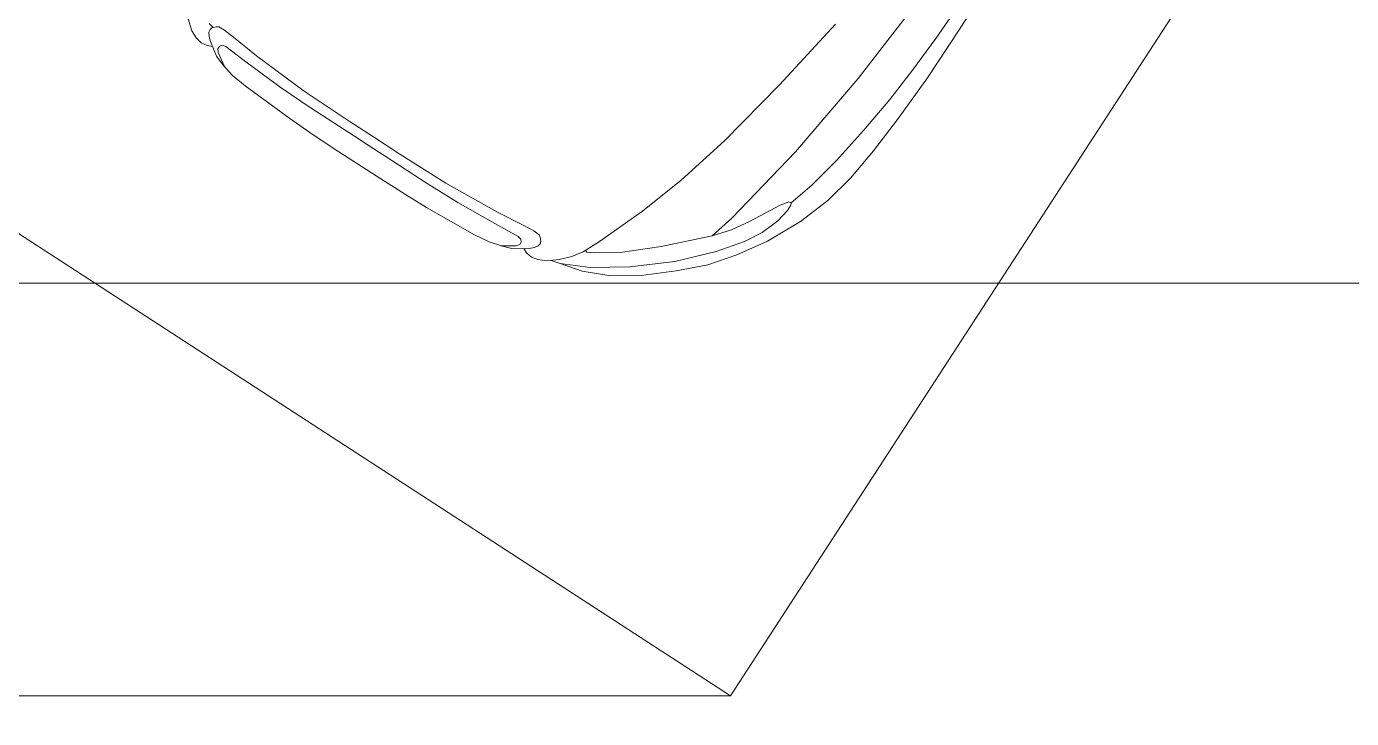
# Model space of a CAD drawing. Header units: millimetres. Extents: x 48966 to 155647, y -43515 to 30475.
# Drawn here: x 119419 to 122166, y 18614 to 20050 of the extents above; entities that cross this region are included whole.
import ezdxf

# ---------------------------------------------------------------- set-up
doc = ezdxf.new("R2010")
doc.units = ezdxf.units.MM
doc.linetypes.add('Осевые', pattern=[6350, 1270, -952.5, 3175, -952.5])
for name, color, linetype, lineweight in [('Линии-1', 7, 'Continuous', 9), ('Оси-2', 7, 'Осевые', 9), ('Парковка', 7, 'Continuous', 9), ('Стены-1', 7, 'Continuous', 18), ('Фундамент несущей конструкции', 7, 'Continuous', 9), ('Фундамент несущей конструкции-1', 7, 'Continuous', 18), ('Элементы узлов', 7, 'Continuous', 9)]:
    doc.layers.add(name, color=color, linetype=linetype, lineweight=lineweight)

# ---------------------------------------------------------------- blocks, each defined once
blk = doc.blocks.new('Стена наружная на отм_-10_450 - Стена наружная на отм_-10_450-507337-План -1-го этажа на отм_ -10_350')
at = {"layer": 'Фундамент несущей конструкции-1'}
for centre, start, end in [((116848.5, 7599), 37.28093, 77.21527), ((116931.1, 7013.9), 39.72953, 78.29093)]:
    blk.add_arc(centre, 18185, start, end, dxfattribs=at)
blk = doc.blocks.new('Парковка_одиночная - Средний класс 5300х2500мм-8483981-План -1-го этажа на отм_ -10_350')
at = {"layer": 'Парковка'}
for p in [(2500, 0), (0, -5300)]:
    blk.add_line(p, (2500, -5300), dxfattribs=at)
at = {"layer": 'Элементы узлов'}
for p, q in [((2144.8, -3882.6), (2144.4, -3794.2)), ((2144.8, -3882.6), (2144.4, -3794.2)), ((2144.8, -3882.6), (2144.4, -3794.2)), ((2114.1, -3924.6), (2116.2, -3850.1)), ((2114.1, -3924.6), (2116.2, -3850.1)), ((2114.1, -3924.6), (2116.2, -3850.1)), ((2040.3, -3892.5), (2024.2, -4081.6)), ((2040.3, -3892.5), (2024.2, -4081.6)), ((2040.3, -3892.5), (2024.2, -4081.6)), ((2144.1, -4002), (2144.8, -3882.6)), ((2144.1, -4002), (2144.8, -3882.6)), ((2144.1, -4002), (2144.8, -3882.6)), ((2109.5, -4005.4), (2114.1, -3924.6)), ((2109.5, -4005.4), (2114.1, -3924.6)), ((2109.5, -4005.4), (2114.1, -3924.6)), ((2102.9, -4082.6), (2109.5, -4005.4)), ((2102.9, -4082.6), (2109.5, -4005.4)), ((2102.9, -4082.6), (2109.5, -4005.4)), ((2139.2, -4108.5), (2144.1, -4002)), ((2139.2, -4108.5), (2144.1, -4002)), ((2139.2, -4108.5), (2144.1, -4002)), ((1894.4, -4181.4), (1923.3, -4012.9)), ((1894.4, -4181.4), (1923.3, -4012.9)), ((1894.4, -4181.4), (1923.3, -4012.9)), ((2024.2, -4081.6), (1998.1, -4280.2)), ((2024.2, -4081.6), (1998.1, -4280.2)), ((2024.2, -4081.6), (1998.1, -4280.2)), ((2092.5, -4166.1), (2102.9, -4082.6)), ((2092.5, -4166.1), (2102.9, -4082.6)), ((2092.5, -4166.1), (2102.9, -4082.6)), ((2132.6, -4189.9), (2139.2, -4108.5)), ((2132.6, -4189.9), (2139.2, -4108.5)), ((2132.6, -4189.9), (2139.2, -4108.5)), ((2079.7, -4248.8), (2092.5, -4166.1)), ((2079.7, -4248.8), (2092.5, -4166.1)), ((2079.7, -4248.8), (2092.5, -4166.1)), ((1862.3, -4341.2), (1894.4, -4181.4)), ((1862.3, -4341.2), (1894.4, -4181.4)), ((1862.3, -4341.2), (1894.4, -4181.4)), ((2123.5, -4263.4), (2132.6, -4189.9)), ((2123.5, -4263.4), (2132.6, -4189.9)), ((2123.5, -4263.4), (2132.6, -4189.9)), ((2064.2, -4319.7), (2079.7, -4248.8)), ((2064.2, -4319.7), (2079.7, -4248.8)), ((2064.2, -4319.7), (2079.7, -4248.8)), ((1998.1, -4280.2), (1962.5, -4467.3)), ((1998.1, -4280.2), (1962.5, -4467.3)), ((1998.1, -4280.2), (1962.5, -4467.3)), ((2109.3, -4328.1), (2123.5, -4263.4)), ((2109.3, -4328.1), (2123.5, -4263.4)), ((2109.3, -4328.1), (2123.5, -4263.4)), ((1831.5, -4458.3), (1862.3, -4341.2)), ((1831.5, -4458.3), (1862.3, -4341.2)), ((1831.5, -4458.3), (1862.3, -4341.2)), ((2048.1, -4373.6), (2064.2, -4319.7)), ((2048.1, -4373.6), (2064.2, -4319.7)), ((2048.1, -4373.6), (2064.2, -4319.7)), ((2085.3, -4395.6), (2109.3, -4328.1)), ((2085.3, -4395.6), (2109.3, -4328.1)), ((2085.3, -4395.6), (2109.3, -4328.1)), ((2032, -4390.1), (1997.1, -4453.4)), ((2032, -4390.1), (1997.1, -4453.4)), ((2032, -4390.1), (1997.1, -4453.4)), ((2043.4, -4374.4), (2032, -4390.1)), ((2043.4, -4374.4), (2032, -4390.1)), ((2043.4, -4374.4), (2032, -4390.1)), ((2048.1, -4373.6), (2043.4, -4374.4)), ((2048.1, -4373.6), (2043.4, -4374.4)), ((2048.1, -4373.6), (2043.4, -4374.4)), ((2045.4, -4420), (2050.5, -4390.9)), ((2045.4, -4420), (2050.5, -4390.9)), ((2045.4, -4420), (2050.5, -4390.9)), ((2050.5, -4378.4), (2048.1, -4373.6)), ((2050.5, -4378.4), (2048.1, -4373.6)), ((2050.5, -4378.4), (2048.1, -4373.6)), ((2050.5, -4390.9), (2050.5, -4378.4)), ((2050.5, -4390.9), (2050.5, -4378.4)), ((2050.5, -4390.9), (2050.5, -4378.4)), ((2050.5, -4467), (2085.3, -4395.6)), ((2050.5, -4467), (2085.3, -4395.6)), ((2050.5, -4467), (2085.3, -4395.6)), ((2031.3, -4458.1), (2045.4, -4420)), ((2031.3, -4458.1), (2045.4, -4420)), ((2031.3, -4458.1), (2045.4, -4420)), ((1799.1, -4555.9), (1831.5, -4458.3)), ((1799.1, -4555.9), (1831.5, -4458.3)), ((1799.1, -4555.9), (1831.5, -4458.3)), ((1962.5, -4467.3), (1947.9, -4520.2)), ((1962.5, -4467.3), (1947.9, -4520.2)), ((1962.5, -4467.3), (1947.9, -4520.2)), ((1997.1, -4453.4), (1975.1, -4488)), ((1997.1, -4453.4), (1975.1, -4488)), ((1997.1, -4453.4), (1975.1, -4488)), ((2010.9, -4493.9), (2031.3, -4458.1)), ((2010.9, -4493.9), (2031.3, -4458.1)), ((2010.9, -4493.9), (2031.3, -4458.1)), ((2012.6, -4525.4), (2050.5, -4467)), ((2012.6, -4525.4), (2050.5, -4467)), ((2012.6, -4525.4), (2050.5, -4467)), ((1975.1, -4488), (1947.9, -4520.2)), ((1975.1, -4488), (1947.9, -4520.2)), ((1975.1, -4488), (1947.9, -4520.2)), ((1972.4, -4543), (2010.9, -4493.9)), ((1972.4, -4543), (2010.9, -4493.9)), ((1972.4, -4543), (2010.9, -4493.9)), ((1947.9, -4520.2), (1871.9, -4596.6)), ((1947.9, -4520.2), (1871.9, -4596.6)), ((1947.9, -4520.2), (1871.9, -4596.6)), ((1973.5, -4575.2), (2012.6, -4525.4)), ((1973.5, -4575.2), (2012.6, -4525.4)), ((1973.5, -4575.2), (2012.6, -4525.4)), ((1758.9, -4657.4), (1799.1, -4555.9)), ((1758.9, -4657.4), (1799.1, -4555.9)), ((1758.9, -4657.4), (1799.1, -4555.9)), ((1912.5, -4607.1), (1972.4, -4543)), ((1912.5, -4607.1), (1972.4, -4543)), ((1912.5, -4607.1), (1972.4, -4543)), ((1925.2, -4622.1), (1973.5, -4575.2)), ((1925.2, -4622.1), (1973.5, -4575.2)), ((1925.2, -4622.1), (1973.5, -4575.2)), ((1871.9, -4596.6), (1807.2, -4653)), ((1871.9, -4596.6), (1807.2, -4653)), ((1871.9, -4596.6), (1807.2, -4653)), ((1839.8, -4667.2), (1912.5, -4607.1)), ((1839.8, -4667.2), (1912.5, -4607.1)), ((1839.8, -4667.2), (1912.5, -4607.1)), ((1869.4, -4669.5), (1925.2, -4622.1)), ((1869.4, -4669.5), (1925.2, -4622.1)), ((1869.4, -4669.5), (1925.2, -4622.1)), ((1742.1, -4693.5), (1758.9, -4657.4)), ((1742.1, -4693.5), (1758.9, -4657.4)), ((1742.1, -4693.5), (1758.9, -4657.4)), ((1807.2, -4653), (1762, -4683.1)), ((1807.2, -4653), (1762, -4683.1)), ((1807.2, -4653), (1762, -4683.1)), ((1771.9, -4712.8), (1839.8, -4667.2)), ((1771.9, -4712.8), (1839.8, -4667.2)), ((1771.9, -4712.8), (1839.8, -4667.2)), ((1817, -4704.3), (1869.4, -4669.5)), ((1817, -4704.3), (1869.4, -4669.5)), ((1817, -4704.3), (1869.4, -4669.5)), ((1727.8, -4714.7), (1742.1, -4693.5)), ((1727.8, -4714.7), (1742.1, -4693.5)), ((1727.8, -4714.7), (1742.1, -4693.5)), ((1748.9, -4690.1), (1744.2, -4689.1)), ((1748.9, -4690.1), (1744.2, -4689.1)), ((1748.9, -4690.1), (1744.2, -4689.1)), ((1762, -4683.1), (1748.9, -4690.1)), ((1762, -4683.1), (1748.9, -4690.1)), ((1762, -4683.1), (1748.9, -4690.1)), ((833.8, -4719.1), (845.3, -4721.4)), ((833.8, -4719.1), (845.3, -4721.4)), ((833.8, -4719.1), (845.3, -4721.4)), ((843.2, -4723.6), (841.8, -4728.4)), ((843.2, -4723.6), (841.8, -4728.4)), ((843.2, -4723.6), (841.8, -4728.4)), ((849.6, -4716.8), (843.2, -4723.6)), ((849.6, -4716.8), (843.2, -4723.6)), ((849.6, -4716.8), (843.2, -4723.6)), ((854.2, -4713.8), (849.6, -4716.8)), ((854.2, -4713.8), (849.6, -4716.8)), ((854.2, -4713.8), (849.6, -4716.8)), ((867.5, -4713.2), (854.2, -4713.8)), ((867.5, -4713.2), (854.2, -4713.8)), ((867.5, -4713.2), (854.2, -4713.8)), ((891.2, -4715.1), (867.5, -4713.2)), ((891.2, -4715.1), (867.5, -4713.2)), ((891.2, -4715.1), (867.5, -4713.2)), ((951.9, -4721.6), (891.2, -4715.1)), ((951.9, -4721.6), (891.2, -4715.1)), ((951.9, -4721.6), (891.2, -4715.1)), ((1074.8, -4729.3), (951.9, -4721.6)), ((1074.8, -4729.3), (951.9, -4721.6)), ((1074.8, -4729.3), (951.9, -4721.6)), ((1548.1, -4721.6), (1425.2, -4729.3)), ((1548.1, -4721.6), (1425.2, -4729.3)), ((1548.1, -4721.6), (1425.2, -4729.3)), ((1608.8, -4715.1), (1548.1, -4721.6)), ((1608.8, -4715.1), (1548.1, -4721.6)), ((1608.8, -4715.1), (1548.1, -4721.6)), ((1632.5, -4713.2), (1608.8, -4715.1)), ((1632.5, -4713.2), (1608.8, -4715.1)), ((1632.5, -4713.2), (1608.8, -4715.1)), ((1645.8, -4713.8), (1632.5, -4713.2)), ((1645.8, -4713.8), (1632.5, -4713.2)), ((1645.8, -4713.8), (1632.5, -4713.2)), ((1650.4, -4716.8), (1645.8, -4713.8)), ((1650.4, -4716.8), (1645.8, -4713.8)), ((1650.4, -4716.8), (1645.8, -4713.8)), ((1656.8, -4723.6), (1650.4, -4716.8)), ((1656.8, -4723.6), (1650.4, -4716.8)), ((1656.8, -4723.6), (1650.4, -4716.8)), ((1658.2, -4728.4), (1656.8, -4723.6)), ((1658.2, -4728.4), (1656.8, -4723.6)), ((1658.2, -4728.4), (1656.8, -4723.6)), ((1708.6, -4734.3), (1727.8, -4714.7)), ((1708.6, -4734.3), (1727.8, -4714.7)), ((1708.6, -4734.3), (1727.8, -4714.7)), ((1715.4, -4740.3), (1771.9, -4712.8)), ((1715.4, -4740.3), (1771.9, -4712.8)), ((1715.4, -4740.3), (1771.9, -4712.8)), ((1762, -4728.3), (1817, -4704.3)), ((1762, -4728.3), (1817, -4704.3)), ((1762, -4728.3), (1817, -4704.3)), ((811.5, -4751.1), (791.4, -4734.3)), ((811.5, -4751.1), (791.4, -4734.3)), ((811.5, -4751.1), (791.4, -4734.3)), ((828.3, -4758.7), (811.5, -4751.1)), ((828.3, -4758.7), (811.5, -4751.1)), ((828.3, -4758.7), (811.5, -4751.1)), ((841.8, -4728.4), (842.9, -4734.4)), ((841.8, -4728.4), (842.9, -4734.4)), ((841.8, -4728.4), (842.9, -4734.4)), ((842.9, -4734.4), (847.8, -4741.6)), ((842.9, -4734.4), (847.8, -4741.6)), ((842.9, -4734.4), (847.8, -4741.6)), ((847.8, -4741.6), (855.8, -4748.7)), ((847.8, -4741.6), (855.8, -4748.7)), ((847.8, -4741.6), (855.8, -4748.7)), ((855.8, -4748.7), (883.2, -4767.4)), ((855.8, -4748.7), (883.2, -4767.4)), ((855.8, -4748.7), (883.2, -4767.4)), ((876.4, -4752.6), (877.4, -4746.3)), ((876.4, -4752.6), (877.4, -4746.3)), ((876.4, -4752.6), (877.4, -4746.3)), ((882.1, -4759.3), (876.4, -4752.6)), ((882.1, -4759.3), (876.4, -4752.6)), ((882.1, -4759.3), (876.4, -4752.6)), ((877.4, -4746.3), (880.8, -4741.9)), ((877.4, -4746.3), (880.8, -4741.9)), ((877.4, -4746.3), (880.8, -4741.9)), ((880.8, -4741.9), (888.6, -4740.3)), ((880.8, -4741.9), (888.6, -4740.3)), ((880.8, -4741.9), (888.6, -4740.3)), ((888.6, -4740.3), (943.7, -4744.5)), ((888.6, -4740.3), (943.7, -4744.5)), ((888.6, -4740.3), (943.7, -4744.5)), ((943.7, -4744.5), (1031.6, -4749.5)), ((943.7, -4744.5), (1031.6, -4749.5)), ((943.7, -4744.5), (1031.6, -4749.5)), ((1031.6, -4749.5), (1106.4, -4751.3)), ((1031.6, -4749.5), (1106.4, -4751.3)), ((1031.6, -4749.5), (1106.4, -4751.3)), ((1187.2, -4730.5), (1074.8, -4729.3)), ((1187.2, -4730.5), (1074.8, -4729.3)), ((1187.2, -4730.5), (1074.8, -4729.3)), ((1106.4, -4751.3), (1213.4, -4750.8)), ((1106.4, -4751.3), (1213.4, -4750.8)), ((1106.4, -4751.3), (1213.4, -4750.8)), ((1250, -4730.5), (1187.2, -4730.5)), ((1250, -4730.5), (1187.2, -4730.5)), ((1250, -4730.5), (1187.2, -4730.5)), ((1213.4, -4750.8), (1250, -4750.8)), ((1213.4, -4750.8), (1250, -4750.8)), ((1213.4, -4750.8), (1250, -4750.8)), ((1312.8, -4730.5), (1250, -4730.5)), ((1312.8, -4730.5), (1250, -4730.5)), ((1312.8, -4730.5), (1250, -4730.5)), ((1250, -4750.8), (1286.6, -4750.8)), ((1250, -4750.8), (1286.6, -4750.8)), ((1250, -4750.8), (1286.6, -4750.8)), ((1286.6, -4750.8), (1393.6, -4751.3)), ((1286.6, -4750.8), (1393.6, -4751.3)), ((1286.6, -4750.8), (1393.6, -4751.3)), ((1425.2, -4729.3), (1312.8, -4730.5)), ((1425.2, -4729.3), (1312.8, -4730.5)), ((1425.2, -4729.3), (1312.8, -4730.5)), ((1393.6, -4751.3), (1468.4, -4749.5)), ((1393.6, -4751.3), (1468.4, -4749.5)), ((1393.6, -4751.3), (1468.4, -4749.5)), ((1468.4, -4749.5), (1556.3, -4744.5)), ((1468.4, -4749.5), (1556.3, -4744.5)), ((1468.4, -4749.5), (1556.3, -4744.5)), ((1556.3, -4744.5), (1611.4, -4740.3)), ((1556.3, -4744.5), (1611.4, -4740.3)), ((1556.3, -4744.5), (1611.4, -4740.3)), ((1611.4, -4740.3), (1619.2, -4741.9)), ((1611.4, -4740.3), (1619.2, -4741.9)), ((1611.4, -4740.3), (1619.2, -4741.9)), ((1616.8, -4767.4), (1644.2, -4748.7)), ((1616.8, -4767.4), (1644.2, -4748.7)), ((1616.8, -4767.4), (1644.2, -4748.7)), ((1623.6, -4752.6), (1617.9, -4759.3)), ((1623.6, -4752.6), (1617.9, -4759.3)), ((1623.6, -4752.6), (1617.9, -4759.3)), ((1619.2, -4741.9), (1622.6, -4746.3)), ((1619.2, -4741.9), (1622.6, -4746.3)), ((1619.2, -4741.9), (1622.6, -4746.3)), ((1622.6, -4746.3), (1623.6, -4752.6)), ((1622.6, -4746.3), (1623.6, -4752.6)), ((1622.6, -4746.3), (1623.6, -4752.6)), ((1644.2, -4748.7), (1652.2, -4741.6)), ((1644.2, -4748.7), (1652.2, -4741.6)), ((1644.2, -4748.7), (1652.2, -4741.6)), ((1652.2, -4741.6), (1657.1, -4734.4)), ((1652.2, -4741.6), (1657.1, -4734.4)), ((1652.2, -4741.6), (1657.1, -4734.4)), ((1657.1, -4734.4), (1658.2, -4728.4)), ((1657.1, -4734.4), (1658.2, -4728.4)), ((1657.1, -4734.4), (1658.2, -4728.4)), ((1671.7, -4758.7), (1688.5, -4751.1)), ((1671.7, -4758.7), (1688.5, -4751.1)), ((1671.7, -4758.7), (1688.5, -4751.1)), ((1688.5, -4751.1), (1708.6, -4734.3)), ((1688.5, -4751.1), (1708.6, -4734.3)), ((1688.5, -4751.1), (1708.6, -4734.3)), ((1696.1, -4744.7), (1715.4, -4740.3)), ((1696.1, -4744.7), (1715.4, -4740.3)), ((1696.1, -4744.7), (1715.4, -4740.3)), ((1715.4, -4740.3), (1762, -4728.3)), ((1715.4, -4740.3), (1762, -4728.3)), ((1715.4, -4740.3), (1762, -4728.3)), ((841.6, -4761.4), (828.3, -4758.7)), ((841.6, -4761.4), (828.3, -4758.7)), ((841.6, -4761.4), (828.3, -4758.7)), ((855, -4759.7), (841.6, -4761.4)), ((855, -4759.7), (841.6, -4761.4)), ((855, -4759.7), (841.6, -4761.4)), ((865.3, -4755.2), (855, -4759.7)), ((865.3, -4755.2), (855, -4759.7)), ((865.3, -4755.2), (855, -4759.7)), ((908.3, -4776.4), (882.1, -4759.3)), ((908.3, -4776.4), (882.1, -4759.3)), ((908.3, -4776.4), (882.1, -4759.3)), ((883.2, -4767.4), (904.8, -4775.5)), ((883.2, -4767.4), (904.8, -4775.5)), ((883.2, -4767.4), (904.8, -4775.5)), ((904.8, -4775.5), (932.9, -4782.9)), ((904.8, -4775.5), (932.9, -4782.9)), ((904.8, -4775.5), (932.9, -4782.9)), ((1567.1, -4782.9), (1595.2, -4775.5)), ((1567.1, -4782.9), (1595.2, -4775.5)), ((1567.1, -4782.9), (1595.2, -4775.5)), ((1617.9, -4759.3), (1591.7, -4776.4)), ((1617.9, -4759.3), (1591.7, -4776.4)), ((1617.9, -4759.3), (1591.7, -4776.4)), ((1595.2, -4775.5), (1616.8, -4767.4)), ((1595.2, -4775.5), (1616.8, -4767.4)), ((1595.2, -4775.5), (1616.8, -4767.4)), ((1634.7, -4755.2), (1645, -4759.7)), ((1634.7, -4755.2), (1645, -4759.7)), ((1634.7, -4755.2), (1645, -4759.7)), ((1645, -4759.7), (1658.4, -4761.4)), ((1645, -4759.7), (1658.4, -4761.4)), ((1645, -4759.7), (1658.4, -4761.4)), ((1658.4, -4761.4), (1671.7, -4758.7)), ((1658.4, -4761.4), (1671.7, -4758.7)), ((1658.4, -4761.4), (1671.7, -4758.7)), ((932.9, -4782.9), (966.4, -4786.8)), ((932.9, -4782.9), (966.4, -4786.8)), ((932.9, -4782.9), (966.4, -4786.8)), ((966.4, -4786.8), (1080.9, -4793.4)), ((966.4, -4786.8), (1080.9, -4793.4)), ((966.4, -4786.8), (1080.9, -4793.4)), ((1080.9, -4793.4), (1131.9, -4795.1)), ((1080.9, -4793.4), (1131.9, -4795.1)), ((1080.9, -4793.4), (1131.9, -4795.1)), ((1131.9, -4795.1), (1192.4, -4795.6)), ((1131.9, -4795.1), (1192.4, -4795.6)), ((1131.9, -4795.1), (1192.4, -4795.6)), ((1192.4, -4795.6), (1250, -4795.6)), ((1192.4, -4795.6), (1250, -4795.6)), ((1192.4, -4795.6), (1250, -4795.6)), ((1250, -4795.6), (1307.6, -4795.6)), ((1250, -4795.6), (1307.6, -4795.6)), ((1250, -4795.6), (1307.6, -4795.6)), ((1307.6, -4795.6), (1368.1, -4795.1)), ((1307.6, -4795.6), (1368.1, -4795.1)), ((1307.6, -4795.6), (1368.1, -4795.1)), ((1368.1, -4795.1), (1419.1, -4793.4)), ((1368.1, -4795.1), (1419.1, -4793.4)), ((1368.1, -4795.1), (1419.1, -4793.4)), ((1419.1, -4793.4), (1533.6, -4786.8)), ((1419.1, -4793.4), (1533.6, -4786.8)), ((1419.1, -4793.4), (1533.6, -4786.8)), ((1533.6, -4786.8), (1567.1, -4782.9)), ((1533.6, -4786.8), (1567.1, -4782.9)), ((1533.6, -4786.8), (1567.1, -4782.9))]:
    blk.add_line(p, q, dxfattribs=at)

msp = doc.modelspace()

# ---------------------------------------------------------------- linework, layer by layer
at = {"layer": 'Линии-1'}
msp.add_line((120878.7, 18661.1), (117778.7, 18661.1), dxfattribs=at)
at = {"layer": 'Оси-2'}
msp.add_line((150171.6, 19517.1), (50565.6, 19517.1), dxfattribs=at)
at = {"layer": 'Стены-1'}
msp.add_arc((116931.1, 7013.9), 18185, 39.73586, 78.29093, dxfattribs=at)

# ---------------------------------------------------------------- block references
at = {"layer": 'Парковка', "rotation": 326.9999999999999}
msp.add_blockref('Парковка_одиночная - Средний класс 5300х2500мм-8483981-План -1-го этажа на отм_ -10_350', (121668.6, 24467.6), dxfattribs=at)
at = {"layer": 'Фундамент несущей конструкции'}
msp.add_blockref('Стена наружная на отм_-10_450 - Стена наружная на отм_-10_450-507337-План -1-го этажа на отм_ -10_350', (0, 0), dxfattribs=at)

doc.saveas('drawing.dxf')
